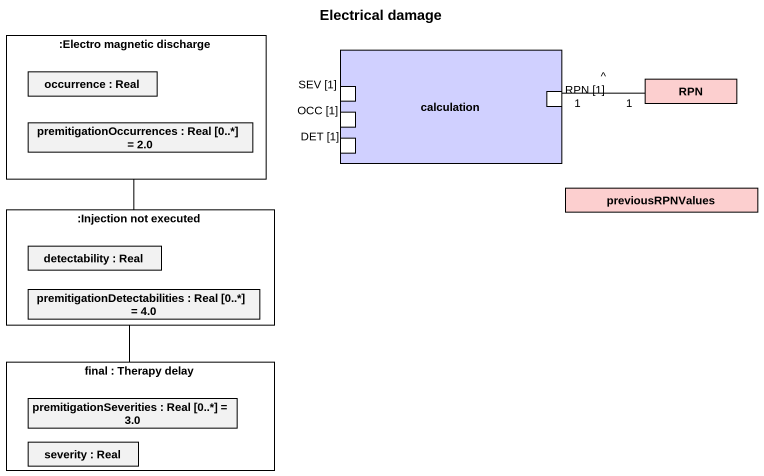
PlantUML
@startuml
title Electrical damage
rectangle ":Electro magnetic discharge" as Electro_magnetic_discharge {
  rectangle "occurrence : Real" as occurrence
  rectangle "premitigationOccurrences : Real [0..*] = 2.0" as premitigationOccurrences
}
rectangle calculation #D0D0FF {
  port "SEV [1]" as SEV_1
  port "RPN [1]" as RPN_1
  port "OCC [1]" as OCC_1
  port "DET [1]" as DET_1
}
rectangle RPN #FCCFCF
rectangle ":Injection not executed" as Injection_not_executed {
  rectangle "detectability : Real" as detectability
  rectangle "premitigationDetectabilities : Real [0..*] = 4.0" as premitigationDetectabilities
}
rectangle previousRPNValues #FCCFCF
rectangle "final : Therapy delay" as final {
  rectangle "premitigationSeverities : Real [0..*] = 3.0" as premitigationSeverities
  rectangle "severity : Real" as severity
}
Electro_magnetic_discharge -- Injection_not_executed
RPN "1" -left- "1" RPN_1 : ^
Injection_not_executed -- final
@enduml
